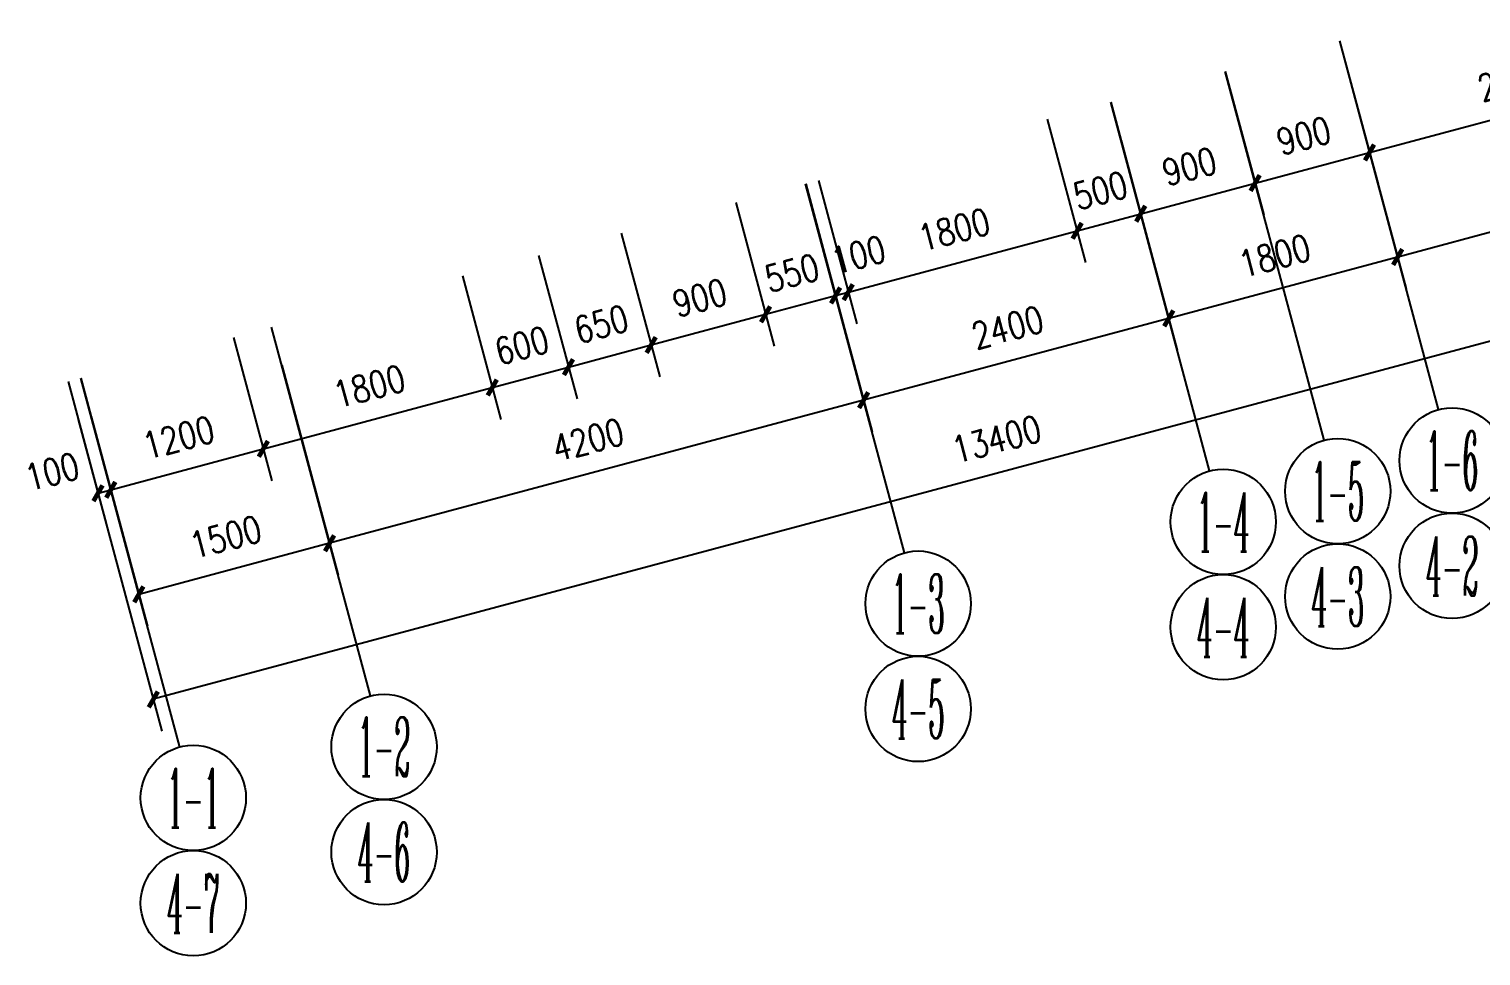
# Model space of a CAD drawing. Header units: millimetres. Extents: x 945 to 50353, y 469 to 41134.
# Drawn here: x 11520 to 22549, y 469 to 7509 of the extents above; entities that cross this region are included whole.
import ezdxf
from ezdxf.enums import TextEntityAlignment as Align

# ---------------------------------------------------------------- set-up
doc = ezdxf.new("R2010")
doc.units = ezdxf.units.MM
for name, color, linetype in [('AXIS', 3, 'Continuous'), ('AXIS_TEXT', 7, 'Continuous'), ('PUB_WINDW', 7, 'Continuous')]:
    doc.layers.add(name, color=color, linetype=linetype)
doc.styles.add('COMPLEX', font='COMPLEX')
doc.styles.add('DIM_FONT', font='SIMPLEX', dxfattribs={"width": 0.8})
doc.dimstyles.new('DIM0', dxfattribs={"dimtxt": 200, "dimasz": 0.7, "dimexe": 250, "dimexo": 300, "dimgap": 150, "dimtad": 1, "dimdec": 0, "dimzin": 0, "dimdsep": 46, "dimtxsty": 'DIM_FONT', "dimblk": '_DIMX', "dimblk1": '_DIMX', "dimblk2": '_DIMX', "dimsah": 1, "dimcen": 2.5, "dimclrt": 7, "dimadec": 0, "dimazin": 0, "dimtfac": 1, "dimtdec": 0, "dimtix": 1, "dimtmove": 2, "dimatfit": 3, "dimldrblk": '_DIMX', "dimfxl": 1, "dimtolj": 1, "dimtzin": 0, "dimarcsym": 0})

# ---------------------------------------------------------------- blocks, each defined once
blk = doc.blocks.new('_DIMX')
at = {"const_width": 50}
blk.add_lwpolyline([(-70, -70), (70, 70)], dxfattribs=at)
blk = doc.blocks.new('*D45')
at = {"color": 0, "linetype": 'ByBlock', "transparency": 16777216}
for p, q in [((41057, -56591), (41348, -57680)), ((39318, -57057), (39610, -58146)), ((39546, -57904), (41283, -57439))]:
    blk.add_line(p, q, dxfattribs=at)
at = {"layer": 'DEFPOINTS', "color": 0, "linetype": 'ByBlock', "transparency": 16777216}
for p in [(40979, -56302), (39240, -56767), (41284, -57439)]:
    blk.add_point(p, dxfattribs=at)
at = {"color": 0, "linetype": 'ByBlock', "transparency": 16777216, "xscale": 0.7, "yscale": 0.7, "zscale": 0.7}
for p, rotation in [((41284, -57439), 15.0000000000368), ((39545, -57905), 195.0000000000368)]:
    blk.add_blockref('_DIMX', p, dxfattribs=dict(at, rotation=rotation))
at = {"color": 7, "linetype": 'ByBlock', "transparency": 16777216, "insert": (40350, -57430), "char_height": 200, "attachment_point": 5, "rotation": 15, "style": 'DIM_FONT'}
blk.add_mtext('\\A1;1800', dxfattribs=at)
blk = doc.blocks.new('*D40')
at = {"color": 0, "linetype": 'ByBlock', "transparency": 16777216}
for p, q in [((39222, -57083), (39513, -58172)), ((39318, -57057), (39610, -58146)), ((39448, -57931), (39447, -57931)), ((39449, -57930), (39545, -57905)), ((39449, -57930), (39545, -57905)), ((39546, -57904), (39546, -57904))]:
    blk.add_line(p, q, dxfattribs=at)
at = {"layer": 'DEFPOINTS', "color": 0, "linetype": 'ByBlock', "transparency": 16777216}
for p in [(39144, -56793), (39240, -56767), (39545, -57905)]:
    blk.add_point(p, dxfattribs=at)
at = {"color": 0, "linetype": 'ByBlock', "transparency": 16777216, "xscale": 0.7, "yscale": 0.7, "zscale": 0.7}
for p, rotation in [((39449, -57930), 15.00000000004559), ((39545, -57905), 195.0000000000456)]:
    blk.add_blockref('_DIMX', p, dxfattribs=dict(at, rotation=rotation))
at = {"color": 7, "linetype": 'ByBlock', "transparency": 16777216, "insert": (39623, -57622), "char_height": 200, "attachment_point": 5, "rotation": 15, "style": 'DIM_FONT'}
blk.add_mtext('\\A1;100', dxfattribs=at)
blk = doc.blocks.new('*D44')
at = {"color": 0, "linetype": 'ByBlock', "transparency": 16777216}
for p, q in [((39222, -57083), (39513, -58172)), ((38690, -57225), (38982, -58314)), ((38917, -58073), (39449, -57930)), ((39449, -57930), (39450, -57930)), ((38917, -58073), (38916, -58073))]:
    blk.add_line(p, q, dxfattribs=at)
at = {"layer": 'DEFPOINTS', "color": 0, "linetype": 'ByBlock', "transparency": 16777216}
for p in [(39144, -56793), (38612, -56936), (39449, -57930)]:
    blk.add_point(p, dxfattribs=at)
at = {"color": 0, "linetype": 'ByBlock', "transparency": 16777216, "xscale": 0.7, "yscale": 0.7, "zscale": 0.7}
for p, rotation in [((39449, -57930), 195.0000000000341), ((38917, -58073), 15.00000000003416)]:
    blk.add_blockref('_DIMX', p, dxfattribs=dict(at, rotation=rotation))
at = {"color": 7, "linetype": 'ByBlock', "transparency": 16777216, "insert": (39118, -57760), "char_height": 200, "attachment_point": 5, "rotation": 15, "style": 'DIM_FONT'}
blk.add_mtext('\\A1;550', dxfattribs=at)
blk = doc.blocks.new('*D32')
at = {"color": 0, "linetype": 'ByBlock', "transparency": 16777216}
for p, q in [((46639, -55405), (47273, -57771)), ((47208, -57530), (34266, -60997)), ((33696, -58873), (34330, -61239))]:
    blk.add_line(p, q, dxfattribs=at)
at = {"layer": 'DEFPOINTS', "color": 0, "linetype": 'ByBlock', "transparency": 16777216}
for p in [(46562, -55115), (33619, -58583), (34266, -60998)]:
    blk.add_point(p, dxfattribs=at)
at = {"color": 0, "linetype": 'ByBlock', "transparency": 16777216, "xscale": 0.7, "yscale": 0.7, "zscale": 0.7}
for p, rotation in [((47209, -57530), 15.0000000000021), ((34266, -60998), 195.000000000002)]:
    blk.add_blockref('_DIMX', p, dxfattribs=dict(at, rotation=rotation))
at = {"color": 7, "linetype": 'ByBlock', "transparency": 16777216, "insert": (40672, -59022), "char_height": 200, "attachment_point": 5, "rotation": 15, "style": 'DIM_FONT'}
blk.add_mtext('\\A1;13400', dxfattribs=at)
blk = doc.blocks.new('*D49')
at = {"color": 0, "linetype": 'ByBlock', "transparency": 16777216}
for p, q in [((39299, -57373), (39726, -58966)), ((35242, -58460), (35670, -60054)), ((39661, -58725), (35605, -59812))]:
    blk.add_line(p, q, dxfattribs=at)
at = {"layer": 'DEFPOINTS', "color": 0, "linetype": 'ByBlock', "transparency": 16777216}
for p in [(39222, -57083), (35165, -58170), (35605, -59812)]:
    blk.add_point(p, dxfattribs=at)
at = {"color": 0, "linetype": 'ByBlock', "transparency": 16777216, "xscale": 0.7, "yscale": 0.7, "zscale": 0.7}
for p, rotation in [((39662, -58725), 15.00000000000626), ((35605, -59812), 195.0000000000063)]:
    blk.add_blockref('_DIMX', p, dxfattribs=dict(at, rotation=rotation))
at = {"color": 7, "linetype": 'ByBlock', "transparency": 16777216, "insert": (37569, -59027), "char_height": 200, "attachment_point": 5, "rotation": 15, "style": 'DIM_FONT'}
blk.add_mtext('\\A1;4200', dxfattribs=at)
blk = doc.blocks.new('*D46')
at = {"color": 0, "linetype": 'ByBlock', "transparency": 16777216}
for p, q in [((41618, -56752), (42045, -58345)), ((39299, -57373), (39726, -58966)), ((41979, -58104), (39662, -58725))]:
    blk.add_line(p, q, dxfattribs=at)
at = {"layer": 'DEFPOINTS', "color": 0, "linetype": 'ByBlock', "transparency": 16777216}
for p in [(41540, -56462), (39222, -57083), (39662, -58725)]:
    blk.add_point(p, dxfattribs=at)
at = {"color": 0, "linetype": 'ByBlock', "transparency": 16777216, "xscale": 0.7, "yscale": 0.7, "zscale": 0.7}
for p, rotation in [((41980, -58104), 15.00000000000554), ((39662, -58725), 195.0000000000056)]:
    blk.add_blockref('_DIMX', p, dxfattribs=dict(at, rotation=rotation))
at = {"color": 7, "linetype": 'ByBlock', "transparency": 16777216, "insert": (40756, -58173), "char_height": 200, "attachment_point": 5, "rotation": 15, "style": 'DIM_FONT'}
blk.add_mtext('\\A1;2400', dxfattribs=at)
blk = doc.blocks.new('_AXISO')
blk.add_circle((0, 0), 0.5)
at = {"layer": 'AXIS_TEXT', "style": 'COMPLEX', "width": 1.041667}
blk.add_attdef('A', text='', height=0.56, dxfattribs=at).set_placement((-0.25, -0.28), (0.25, -0.28), align=Align.FIT)
blk = doc.blocks.new('*D50')
at = {"color": 0, "linetype": 'ByBlock', "transparency": 16777216}
for p, q in [((34875, -58248), (35167, -59337)), ((33716, -58558), (34008, -59647)), ((33944, -59406), (35101, -59095))]:
    blk.add_line(p, q, dxfattribs=at)
at = {"layer": 'DEFPOINTS', "color": 0, "linetype": 'ByBlock', "transparency": 16777216}
for p in [(34797, -57958), (33638, -58269), (35102, -59095)]:
    blk.add_point(p, dxfattribs=at)
at = {"color": 0, "linetype": 'ByBlock', "transparency": 16777216, "xscale": 0.7, "yscale": 0.7, "zscale": 0.7}
for p, rotation in [((35102, -59095), 15.00000000003455), ((33943, -59406), 195.0000000000345)]:
    blk.add_blockref('_DIMX', p, dxfattribs=dict(at, rotation=rotation))
at = {"color": 7, "linetype": 'ByBlock', "transparency": 16777216, "insert": (34458, -59009), "char_height": 200, "attachment_point": 5, "rotation": 15, "style": 'DIM_FONT'}
blk.add_mtext('\\A1;1200', dxfattribs=at)
blk = doc.blocks.new('*D52')
at = {"color": 0, "linetype": 'ByBlock', "transparency": 16777216}
for p, q in [((33716, -58558), (34008, -59647)), ((33619, -58584), (33911, -59673)), ((33845, -59432), (33845, -59432)), ((33846, -59432), (33943, -59406)), ((33846, -59432), (33943, -59406)), ((33944, -59406), (33944, -59405))]:
    blk.add_line(p, q, dxfattribs=at)
at = {"layer": 'DEFPOINTS', "color": 0, "linetype": 'ByBlock', "transparency": 16777216}
for p in [(33541, -58295), (33638, -58269), (33943, -59406)]:
    blk.add_point(p, dxfattribs=at)
at = {"color": 0, "linetype": 'ByBlock', "transparency": 16777216, "xscale": 0.7, "yscale": 0.7, "zscale": 0.7}
for p, rotation in [((33943, -59406), 195.0000000000455), ((33846, -59432), 15.00000000004551)]:
    blk.add_blockref('_DIMX', p, dxfattribs=dict(at, rotation=rotation))
at = {"color": 7, "linetype": 'ByBlock', "transparency": 16777216, "insert": (33497, -59269), "char_height": 200, "attachment_point": 5, "rotation": 15, "style": 'DIM_FONT'}
blk.add_mtext('\\A1;100', dxfattribs=at)
blk = doc.blocks.new('*D51')
at = {"color": 0, "linetype": 'ByBlock', "transparency": 16777216}
for p, q in [((35242, -58460), (35670, -60054)), ((33794, -58848), (34221, -60442)), ((35604, -59812), (34157, -60200))]:
    blk.add_line(p, q, dxfattribs=at)
at = {"layer": 'DEFPOINTS', "color": 0, "linetype": 'ByBlock', "transparency": 16777216}
for p in [(35165, -58170), (33716, -58558), (34156, -60200)]:
    blk.add_point(p, dxfattribs=at)
at = {"color": 0, "linetype": 'ByBlock', "transparency": 16777216, "xscale": 0.7, "yscale": 0.7, "zscale": 0.7}
for p, rotation in [((35605, -59812), 15.00000000001018), ((34156, -60200), 195.0000000000102)]:
    blk.add_blockref('_DIMX', p, dxfattribs=dict(at, rotation=rotation))
at = {"color": 7, "linetype": 'ByBlock', "transparency": 16777216, "insert": (34816, -59765), "char_height": 200, "attachment_point": 5, "rotation": 15, "style": 'DIM_FONT'}
blk.add_mtext('\\A1;1500', dxfattribs=at)
blk = doc.blocks.new('*D43')
at = {"color": 0, "linetype": 'ByBlock', "transparency": 16777216}
for p, q in [((37193, -57627), (37485, -58715)), ((36614, -57782), (36905, -58871)), ((36841, -58629), (37420, -58474)), ((37421, -58474), (37422, -58474)), ((36840, -58629), (36839, -58630))]:
    blk.add_line(p, q, dxfattribs=at)
at = {"layer": 'DEFPOINTS', "color": 0, "linetype": 'ByBlock', "transparency": 16777216}
for p in [(37116, -57337), (36536, -57492), (37420, -58474)]:
    blk.add_point(p, dxfattribs=at)
at = {"color": 0, "linetype": 'ByBlock', "transparency": 16777216, "xscale": 0.7, "yscale": 0.7, "zscale": 0.7}
for p, rotation in [((37420, -58474), 195.0000000000366), ((36841, -58629), 15.00000000003656)]:
    blk.add_blockref('_DIMX', p, dxfattribs=dict(at, rotation=rotation))
at = {"color": 7, "linetype": 'ByBlock', "transparency": 16777216, "insert": (37066, -58310), "char_height": 200, "attachment_point": 5, "rotation": 15, "style": 'DIM_FONT'}
blk.add_mtext('\\A1;600', dxfattribs=at)
blk = doc.blocks.new('*D48')
at = {"color": 0, "linetype": 'ByBlock', "transparency": 16777216}
for p, q in [((36614, -57782), (36905, -58871)), ((34875, -58248), (35167, -59337)), ((35103, -59095), (36840, -58629))]:
    blk.add_line(p, q, dxfattribs=at)
at = {"layer": 'DEFPOINTS', "color": 0, "linetype": 'ByBlock', "transparency": 16777216}
for p in [(36536, -57492), (34797, -57958), (36841, -58629)]:
    blk.add_point(p, dxfattribs=at)
at = {"color": 0, "linetype": 'ByBlock', "transparency": 16777216, "xscale": 0.7, "yscale": 0.7, "zscale": 0.7}
for p, rotation in [((36841, -58629), 15.00000000003545), ((35102, -59095), 195.0000000000354)]:
    blk.add_blockref('_DIMX', p, dxfattribs=dict(at, rotation=rotation))
at = {"color": 7, "linetype": 'ByBlock', "transparency": 16777216, "insert": (35907, -58621), "char_height": 200, "attachment_point": 5, "rotation": 15, "style": 'DIM_FONT'}
blk.add_mtext('\\A1;1800', dxfattribs=at)
blk = doc.blocks.new('*D42')
at = {"color": 0, "linetype": 'ByBlock', "transparency": 16777216}
for p, q in [((38690, -57225), (38982, -58314)), ((37821, -57458), (38113, -58547)), ((38049, -58306), (38917, -58073))]:
    blk.add_line(p, q, dxfattribs=at)
at = {"layer": 'DEFPOINTS', "color": 0, "linetype": 'ByBlock', "transparency": 16777216}
for p in [(38612, -56936), (37743, -57169), (38917, -58073)]:
    blk.add_point(p, dxfattribs=at)
at = {"color": 0, "linetype": 'ByBlock', "transparency": 16777216, "xscale": 0.7, "yscale": 0.7, "zscale": 0.7}
for p, rotation in [((38917, -58073), 15.00000000003437), ((38048, -58306), 195.0000000000344)]:
    blk.add_blockref('_DIMX', p, dxfattribs=dict(at, rotation=rotation))
at = {"color": 7, "linetype": 'ByBlock', "transparency": 16777216, "insert": (38418, -57948), "char_height": 200, "attachment_point": 5, "rotation": 15, "style": 'DIM_FONT'}
blk.add_mtext('\\A1;900', dxfattribs=at)
blk = doc.blocks.new('*D41')
at = {"color": 0, "linetype": 'ByBlock', "transparency": 16777216}
for p, q in [((37821, -57458), (38113, -58547)), ((37193, -57627), (37485, -58715)), ((37420, -58474), (38048, -58306)), ((38049, -58306), (38049, -58305)), ((37420, -58474), (37419, -58474))]:
    blk.add_line(p, q, dxfattribs=at)
at = {"layer": 'DEFPOINTS', "color": 0, "linetype": 'ByBlock', "transparency": 16777216}
for p in [(37743, -57169), (37116, -57337), (38048, -58306)]:
    blk.add_point(p, dxfattribs=at)
at = {"color": 0, "linetype": 'ByBlock', "transparency": 16777216, "xscale": 0.7, "yscale": 0.7, "zscale": 0.7}
for p, rotation in [((38048, -58306), 195.0000000000352), ((37420, -58474), 15.00000000003528)]:
    blk.add_blockref('_DIMX', p, dxfattribs=dict(at, rotation=rotation))
at = {"color": 7, "linetype": 'ByBlock', "transparency": 16777216, "insert": (37669, -58148), "char_height": 200, "attachment_point": 5, "rotation": 15, "style": 'DIM_FONT'}
blk.add_mtext('\\A1;650', dxfattribs=at)
blk = doc.blocks.new('*D31')
at = {"color": 0, "linetype": 'ByBlock', "transparency": 16777216}
for p, q in [((45597, -55375), (45888, -56464)), ((43278, -55996), (43570, -57085)), ((43506, -56843), (45823, -56223))]:
    blk.add_line(p, q, dxfattribs=at)
at = {"layer": 'DEFPOINTS', "color": 0, "linetype": 'ByBlock', "transparency": 16777216}
for p in [(45519, -55085), (43201, -55706), (45824, -56222)]:
    blk.add_point(p, dxfattribs=at)
at = {"color": 0, "linetype": 'ByBlock', "transparency": 16777216, "xscale": 0.7, "yscale": 0.7, "zscale": 0.7}
for p, rotation in [((45824, -56222), 15.00000000003563), ((43505, -56844), 195.0000000000356)]:
    blk.add_blockref('_DIMX', p, dxfattribs=dict(at, rotation=rotation))
at = {"color": 7, "linetype": 'ByBlock', "transparency": 16777216, "insert": (44600, -56291), "char_height": 200, "attachment_point": 5, "rotation": 15, "style": 'DIM_FONT'}
blk.add_mtext('\\A1;2400', dxfattribs=at)
blk = doc.blocks.new('*D30')
at = {"color": 0, "linetype": 'ByBlock', "transparency": 16777216}
for p, q in [((46544, -55432), (46971, -57025)), ((43356, -56286), (43783, -57879)), ((46905, -56784), (43719, -57638))]:
    blk.add_line(p, q, dxfattribs=at)
at = {"layer": 'DEFPOINTS', "color": 0, "linetype": 'ByBlock', "transparency": 16777216}
for p in [(46466, -55142), (43279, -55996), (43719, -57638)]:
    blk.add_point(p, dxfattribs=at)
at = {"color": 0, "linetype": 'ByBlock', "transparency": 16777216, "xscale": 0.7, "yscale": 0.7, "zscale": 0.7}
for p, rotation in [((46906, -56784), 15.0000000000061), ((43719, -57638), 195.0000000000061)]:
    blk.add_blockref('_DIMX', p, dxfattribs=dict(at, rotation=rotation))
at = {"color": 7, "linetype": 'ByBlock', "transparency": 16777216, "insert": (45248, -56969), "char_height": 200, "attachment_point": 5, "rotation": 15, "style": 'DIM_FONT'}
blk.add_mtext('\\A1;3300', dxfattribs=at)
blk = doc.blocks.new('*D82')
at = {"color": 0, "linetype": 'ByBlock', "transparency": 16777216}
for p, q in [((42409, -56229), (42701, -57318)), ((41540, -56462), (41832, -57551)), ((41768, -57309), (42636, -57077))]:
    blk.add_line(p, q, dxfattribs=at)
at = {"layer": 'DEFPOINTS', "color": 0, "linetype": 'ByBlock', "transparency": 16777216}
for p in [(42332, -55939), (41462, -56172), (42636, -57076)]:
    blk.add_point(p, dxfattribs=at)
at = {"color": 0, "linetype": 'ByBlock', "transparency": 16777216, "xscale": 0.7, "yscale": 0.7, "zscale": 0.7}
for p, rotation in [((42636, -57076), 15.00000000003744), ((41767, -57309), 195.0000000000374)]:
    blk.add_blockref('_DIMX', p, dxfattribs=dict(at, rotation=rotation))
at = {"color": 7, "linetype": 'ByBlock', "transparency": 16777216, "insert": (42137, -56951), "char_height": 200, "attachment_point": 5, "rotation": 15, "style": 'DIM_FONT'}
blk.add_mtext('\\A1;900', dxfattribs=at)
blk = doc.blocks.new('*D47')
at = {"color": 0, "linetype": 'ByBlock', "transparency": 16777216}
for p, q in [((43356, -56286), (43783, -57879)), ((41618, -56752), (42045, -58345)), ((43718, -57638), (41981, -58104))]:
    blk.add_line(p, q, dxfattribs=at)
at = {"layer": 'DEFPOINTS', "color": 0, "linetype": 'ByBlock', "transparency": 16777216}
for p in [(43279, -55996), (41540, -56462), (41980, -58104)]:
    blk.add_point(p, dxfattribs=at)
at = {"color": 0, "linetype": 'ByBlock', "transparency": 16777216, "xscale": 0.7, "yscale": 0.7, "zscale": 0.7}
for p, rotation in [((43719, -57638), 15.00000000000538), ((41980, -58104), 195.0000000000054)]:
    blk.add_blockref('_DIMX', p, dxfattribs=dict(at, rotation=rotation))
at = {"color": 7, "linetype": 'ByBlock', "transparency": 16777216, "insert": (42785, -57629), "char_height": 200, "attachment_point": 5, "rotation": 15, "style": 'DIM_FONT'}
blk.add_mtext('\\A1;1800', dxfattribs=at)
blk = doc.blocks.new('*D83')
at = {"color": 0, "linetype": 'ByBlock', "transparency": 16777216}
for p, q in [((41540, -56462), (41832, -57551)), ((41057, -56591), (41348, -57680)), ((41284, -57439), (41767, -57309)), ((41768, -57309), (41768, -57309)), ((41283, -57439), (41282, -57439))]:
    blk.add_line(p, q, dxfattribs=at)
at = {"layer": 'DEFPOINTS', "color": 0, "linetype": 'ByBlock', "transparency": 16777216}
for p in [(41462, -56172), (40979, -56302), (41767, -57309)]:
    blk.add_point(p, dxfattribs=at)
at = {"color": 0, "linetype": 'ByBlock', "transparency": 16777216, "xscale": 0.7, "yscale": 0.7, "zscale": 0.7}
for p, rotation in [((41767, -57309), 195.000000000035), ((41284, -57439), 15.00000000003496)]:
    blk.add_blockref('_DIMX', p, dxfattribs=dict(at, rotation=rotation))
at = {"color": 7, "linetype": 'ByBlock', "transparency": 16777216, "insert": (41461, -57133), "char_height": 200, "attachment_point": 5, "rotation": 15, "style": 'DIM_FONT'}
blk.add_mtext('\\A1;500', dxfattribs=at)
blk = doc.blocks.new('*D84')
at = {"color": 0, "linetype": 'ByBlock', "transparency": 16777216}
for p, q in [((43278, -55996), (43570, -57085)), ((42409, -56229), (42701, -57318)), ((42637, -57076), (43505, -56844))]:
    blk.add_line(p, q, dxfattribs=at)
at = {"layer": 'DEFPOINTS', "color": 0, "linetype": 'ByBlock', "transparency": 16777216}
for p in [(43201, -55706), (42332, -55939), (43505, -56844)]:
    blk.add_point(p, dxfattribs=at)
at = {"color": 0, "linetype": 'ByBlock', "transparency": 16777216, "xscale": 0.7, "yscale": 0.7, "zscale": 0.7}
for p, rotation in [((43505, -56844), 15.00000000003608), ((42636, -57076), 195.0000000000361)]:
    blk.add_blockref('_DIMX', p, dxfattribs=dict(at, rotation=rotation))
at = {"color": 7, "linetype": 'ByBlock', "transparency": 16777216, "insert": (43006, -56718), "char_height": 200, "attachment_point": 5, "rotation": 15, "style": 'DIM_FONT'}
blk.add_mtext('\\A1;900', dxfattribs=at)
blk = doc.blocks.new('1T4F49深上格林')
at = {"layer": 'AXIS'}
for p, q in [((20374.1, -32505.6), (19623.5, -29704.5)), ((19504.7, -32738.5), (18754.2, -29937.4)), ((18635.4, -32971.4), (17884.9, -30170.4)), ((16317.2, -33592.6), (15566.6, -30791.5)), ((12260.3, -34679.6), (11509.7, -31878.6)), ((10811.4, -35067.9), (10060.9, -32266.8))]:
    blk.add_line(p, q, dxfattribs=at)
ref = blk.add_blockref('_AXISO', (20477.6, -32891.9), dxfattribs=dict(at, xscale=800, yscale=800, zscale=800))
ref.add_attrib('A', '1-6', dxfattribs={"layer": 'AXIS_TEXT', "height": 448, "style": 'COMPLEX', "width": 0.340909}).set_placement((20277.6, -33115.9), (20677.6, -33115.9), align=Align.FIT)
ref = blk.add_blockref('_AXISO', (19608.3, -33124.9), dxfattribs=dict(at, xscale=800, yscale=800, zscale=800))
ref.add_attrib('A', '1-5', dxfattribs={"layer": 'AXIS_TEXT', "height": 448, "style": 'COMPLEX', "width": 0.340909}).set_placement((19408.3, -33348.9), (19808.3, -33348.9), align=Align.FIT)
ref = blk.add_blockref('_AXISO', (18738.9, -33357.8), dxfattribs=dict(at, xscale=800, yscale=800, zscale=800))
ref.add_attrib('A', '1-4', dxfattribs={"layer": 'AXIS_TEXT', "height": 448, "style": 'COMPLEX', "width": 0.328947}).set_placement((18538.9, -33581.8), (18938.9, -33581.8), align=Align.FIT)
ref = blk.add_blockref('_AXISO', (20477.6, -33691.9), dxfattribs=dict(at, xscale=800, yscale=800, zscale=800))
ref.add_attrib('A', '4-2', dxfattribs={"layer": 'AXIS_TEXT', "height": 448, "rotation": 360, "style": 'COMPLEX', "width": 0.307377}).set_placement((20277.6, -33915.9), (20677.6, -33915.9), align=Align.FIT)
ref = blk.add_blockref('_AXISO', (19608.3, -33924.9), dxfattribs=dict(at, xscale=800, yscale=800, zscale=800))
ref.add_attrib('A', '4-3', dxfattribs={"layer": 'AXIS_TEXT', "height": 448, "rotation": 360, "style": 'COMPLEX', "width": 0.307377}).set_placement((19408.3, -34148.9), (19808.3, -34148.9), align=Align.FIT)
ref = blk.add_blockref('_AXISO', (16420.7, -33979), dxfattribs=dict(at, xscale=800, yscale=800, zscale=800))
ref.add_attrib('A', '1-3', dxfattribs={"layer": 'AXIS_TEXT', "height": 448, "rotation": 360, "style": 'COMPLEX', "width": 0.340909}).set_placement((16220.7, -34203), (16620.7, -34203), align=Align.FIT)
ref = blk.add_blockref('_AXISO', (18738.9, -34157.8), dxfattribs=dict(at, xscale=800, yscale=800, zscale=800))
ref.add_attrib('A', '4-4', dxfattribs={"layer": 'AXIS_TEXT', "height": 448, "style": 'COMPLEX', "width": 0.297619}).set_placement((18538.9, -34381.8), (18938.9, -34381.8), align=Align.FIT)
ref = blk.add_blockref('_AXISO', (16420.7, -34779), dxfattribs=dict(at, xscale=800, yscale=800, zscale=800))
ref.add_attrib('A', '4-5', dxfattribs={"layer": 'AXIS_TEXT', "height": 448, "style": 'COMPLEX', "width": 0.307377}).set_placement((16220.7, -35003), (16620.7, -35003), align=Align.FIT)
ref = blk.add_blockref('_AXISO', (12363.8, -35066), dxfattribs=dict(at, xscale=800, yscale=800, zscale=800))
ref.add_attrib('A', '1-2', dxfattribs={"layer": 'AXIS_TEXT', "height": 448, "rotation": 360, "style": 'COMPLEX', "width": 0.340909}).set_placement((12163.8, -35290), (12563.8, -35290), align=Align.FIT)
ref = blk.add_blockref('_AXISO', (10914.9, -35454.2), dxfattribs=dict(at, xscale=800, yscale=800, zscale=800))
ref.add_attrib('A', '1-1', dxfattribs={"layer": 'AXIS_TEXT', "height": 448, "style": 'COMPLEX', "width": 0.375}).set_placement((10714.9, -35678.2), (11114.9, -35678.2), align=Align.FIT)
ref = blk.add_blockref('_AXISO', (12363.8, -35866), dxfattribs=dict(at, xscale=800, yscale=800, zscale=800))
ref.add_attrib('A', '4-6', dxfattribs={"layer": 'AXIS_TEXT', "height": 448, "rotation": 360, "style": 'COMPLEX', "width": 0.307377}).set_placement((12163.8, -36090), (12563.8, -36090), align=Align.FIT)
ref = blk.add_blockref('_AXISO', (10914.9, -36254.2), dxfattribs=dict(at, xscale=800, yscale=800, zscale=800))
ref.add_attrib('A', '4-7', dxfattribs={"layer": 'AXIS_TEXT', "height": 448, "style": 'COMPLEX', "width": 0.307377}).set_placement((10714.9, -36478.2), (11114.9, -36478.2), align=Align.FIT)
at = {"layer": 'AXIS_TEXT', "style": 'COMPLEX', "width": 0.4}
for tag, p in [('2-1', (23300.7, -32352.3)), ('1-7', (24333, -32348.2))]:
    blk.add_attdef(tag, text='', height=448, dxfattribs=at).set_placement(p, align=Align.CENTER)
at = {"layer": 'AXIS'}
for p1, p2, distance, picture, middle, set_off in [((22906.4817, -28823.3092), (9963.5501, -32291.3573), 2499.87, '*D32', (17017.3251, -32730.5408), (-23655.0962, 26291.5179)), ((19545.5, -29414.8), (21863.8, -28793.6), -1177.3, '*D31', (20944.7, -29999.9), (-23655.1, 26291.5)), ((22811.1, -28850.4), (19623.5, -29704.5), 1699.9, '*D30', (21592.6, -30677.9), (-23655.1, 26291.5)), ((18676.5, -29647.7), (19545.5, -29414.8), -1177.3, '*D84', (19351, -30426.9), (-23655.1, 26291.5)), ((17807.2, -29880.6), (18676.5, -29647.7), -1177.3, '*D82', (18481.9, -30659.8), (-23655.1, 26291.5)), ((19623.5, -29704.5), (17884.9, -30170.4), 1699.9, '*D47', (19129.4, -31337.9), (-23655.1, 26291.5)), ((17323.9, -30010.1), (17807.2, -29880.6), -1177.3, '*D83', (17805.6, -30841), (-23655.1, 26291.5)), ((15585.2, -30476), (17323.9, -30010.1), -1177.3, '*D45', (16694.6, -31138.7), (-23655.1, 26291.5)), ((17884.9, -30170.4), (15566.6, -30791.5), 1699.9, '*D46', (17101, -31881.4), (-23655.1, 26291.5)), ((14957.4, -30644.2), (15489, -30501.8), -1177.3, '*D44', (15463.2, -31468.7), (-23655.1, 26291.5)), ((14088.1, -30877.1), (14957.4, -30644.2), -1177.3, '*D42', (14762.7, -31656.4), (-23655.1, 26291.5)), ((15566.6, -30791.5), (11509.7, -31878.6), 1699.9, '*D49', (13913.4, -32735.5), (-23655.1, 26291.5)), ((13460.5, -31045.3), (14088.1, -30877.1), -1177.3, '*D41', (14014.3, -31856.9), (-23655.1, 26291.5)), ((12881, -31200.6), (13460.5, -31045.3), -1177.3, '*D43', (13410.8, -32018.6), (-23655.1, 26291.5)), ((11142.3, -31666.4), (12881, -31200.6), -1177.3, '*D48', (12251.7, -32329.2), (-23655.1, 26291.5)), ((9983.2, -31977), (11142.3, -31666.4), -1177.3, '*D50', (10802.8, -32717.4), (-23655.1, 26291.5)), ((11509.7, -31878.6), (10060.9, -32266.8), 1699.9, '*D51', (11160.6, -33473.2), (-23655.1, 26291.5))]:
    dim = blk.add_aligned_dim(p1=p1, p2=p2, distance=distance, dimstyle='DIM0', override={"dimasz": 0.7}, dxfattribs=at)
    dim.commit()
    dim.dimension.update_dxf_attribs({"geometry": picture, "text_midpoint": middle, "insert": set_off})
for base, p1, p2, picture, middle in [((15890, -31613.1), (15489, -30501.8), (15585.2, -30476), '*D40', (15968.1, -31330.7)), ((10287.9, -33114.2), (9886.3, -32003), (9983.2, -31977), '*D52', (9842.4, -32977.6))]:
    dim = blk.add_linear_dim(base=base, p1=p1, p2=p2, angle=15, dimstyle='DIM0', override={"dimasz": 0.7}, dxfattribs=at)
    dim.commit()
    dim.dimension.update_dxf_attribs({"geometry": picture, "text_midpoint": middle, "dimtype": 129, "insert": (-23655.1, 26291.5)})

msp = doc.modelspace()

# ---------------------------------------------------------------- block references
at = {"layer": 'PUB_WINDW'}
msp.add_blockref('1T4F49深上格林', (1853, 37124), dxfattribs=at)

doc.saveas('drawing.dxf')
